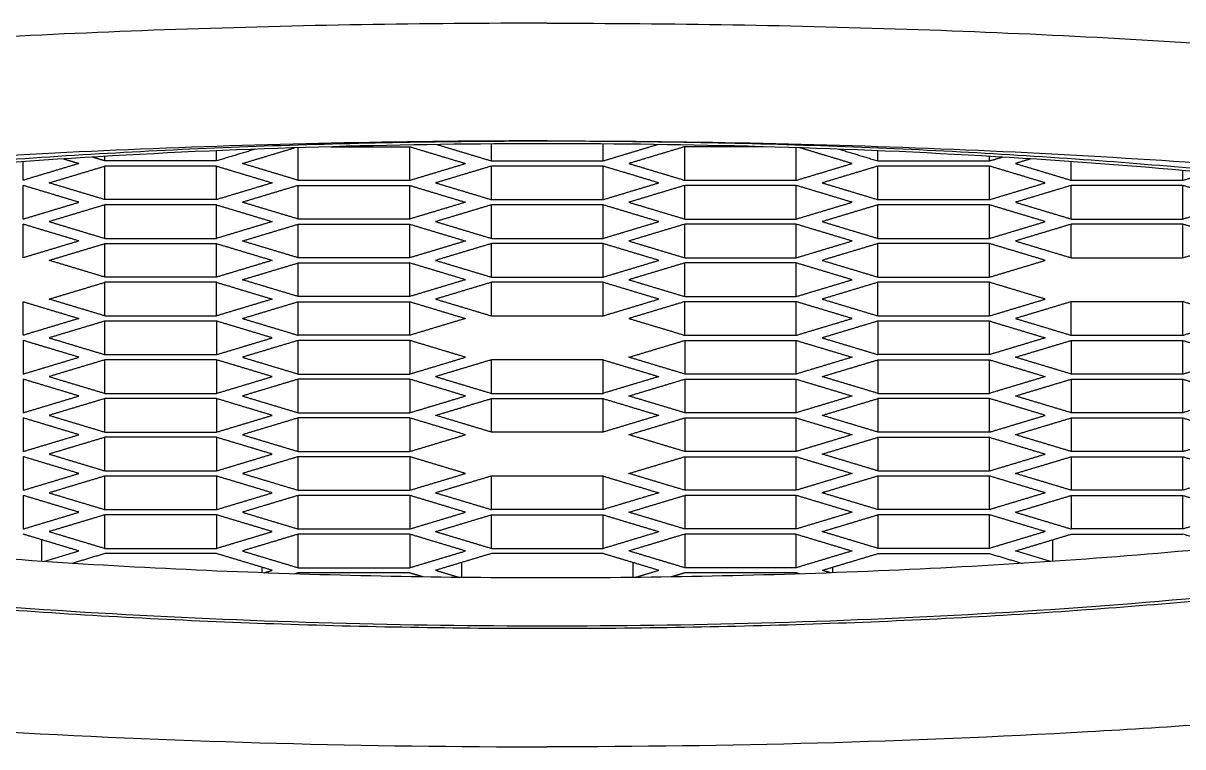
# Model space of a CAD drawing. Extents: x 8180 to 8774, y -5808 to -5388.
# Drawn here: x 8577.41 to 8584.72, y -5556.77 to -5552.21 of the extents above; entities that cross this region are included whole.
import ezdxf

# ---------------------------------------------------------------- set-up
doc = ezdxf.new("R2010")
doc.units = 0
doc.header["$LTSCALE"] = 7
doc.header["$MEASUREMENT"] = 0
doc.layers.get('0').update_dxf_attribs({"color": 2, "linetype": 'CONTINUOUS'})
doc.layers.add('DWG', color=7, linetype='CONTINUOUS')

msp = doc.modelspace()

# ---------------------------------------------------------------- linework, layer by layer
at = {"ltscale": 0.6}
for points in [[(8578.8778, -5553.0067), (8578.7547, -5553.0437), (8578.6316, -5553.0807)], [(8578.6316, -5553.0807), (8578.6316, -5553.0486), (8578.6316, -5553.0165)], [(8578.7949, -5553.0971), (8578.9594, -5553.0476), (8579.1239, -5552.9981)], [(8579.1466, -5553.2029), (8579.1466, -5553.1001), (8579.1466, -5552.9974)], [(8579.85, -5553.2029), (8579.85, -5553.0971), (8579.85, -5552.9913)], [(8579.85, -5552.9913), (8580.0258, -5553.0442), (8580.2017, -5553.0971)], [(8580.0219, -5552.9776), (8580.1934, -5553.0291), (8580.3649, -5553.0807)], [(8580.3649, -5553.0807), (8580.3649, -5553.0274), (8580.3649, -5552.974)], [(8581.0684, -5553.0807), (8581.0684, -5553.0274), (8581.0684, -5552.974)], [(8581.0684, -5553.0807), (8581.2399, -5553.0291), (8581.4113, -5552.9776)], [(8581.5833, -5552.9913), (8581.4074, -5553.0442), (8581.2316, -5553.0971)], [(8581.5833, -5553.2029), (8581.5833, -5553.0971), (8581.5833, -5552.9913)], [(8582.2867, -5553.2029), (8582.2867, -5553.1002), (8582.2867, -5552.9974)], [(8582.6384, -5553.0971), (8582.474, -5553.0476), (8582.3095, -5552.9982)], [(8582.5556, -5553.0067), (8582.6786, -5553.0437), (8582.8017, -5553.0807)], [(8582.8017, -5553.0807), (8582.8017, -5553.0486), (8582.8017, -5553.0165)], [(8577.4133, -5553.2029), (8577.4133, -5553.144), (8577.4133, -5553.0852)], [(8577.765, -5553.0971), (8577.5891, -5553.15), (8577.4133, -5553.2029)], [(8577.668, -5553.0679), (8577.7165, -5553.0825), (8577.765, -5553.0971)], [(8577.9282, -5553.0807), (8577.8882, -5553.0687), (8577.8483, -5553.0567)], [(8577.9282, -5553.0807), (8577.9282, -5553.0663), (8577.9282, -5553.052)], [(8578.6316, -5553.0807), (8578.2799, -5553.0807), (8577.9282, -5553.0807)], [(8579.1466, -5553.2029), (8578.9707, -5553.15), (8578.7949, -5553.0971)], [(8579.85, -5553.2029), (8580.0258, -5553.15), (8580.2017, -5553.0971)], [(8580.3649, -5553.0807), (8580.7166, -5553.0807), (8581.0684, -5553.0807)], [(8581.2316, -5553.0971), (8581.4074, -5553.15), (8581.5833, -5553.2029)], [(8582.2867, -5553.2029), (8582.4626, -5553.15), (8582.6384, -5553.0971)], [(8582.8017, -5553.0807), (8583.1534, -5553.0807), (8583.5051, -5553.0807)], [(8583.5051, -5553.0807), (8583.5051, -5553.0664), (8583.5051, -5553.052)], [(8583.5051, -5553.0807), (8583.545, -5553.0687), (8583.5849, -5553.0567)], [(8583.7651, -5553.068), (8583.7167, -5553.0825), (8583.6683, -5553.0971)], [(8583.6683, -5553.0971), (8583.8442, -5553.15), (8584.02, -5553.2029)], [(8584.02, -5553.2029), (8584.02, -5553.1441), (8584.02, -5553.0852)], [(8577.5765, -5553.2192), (8577.7523, -5553.1663), (8577.9282, -5553.1135)], [(8577.9282, -5553.325), (8577.9282, -5553.2192), (8577.9282, -5553.1135)], [(8578.6316, -5553.1135), (8578.2799, -5553.1135), (8577.9282, -5553.1135)], [(8578.6316, -5553.325), (8578.6316, -5553.2192), (8578.6316, -5553.1135)], [(8578.6316, -5553.1135), (8578.8075, -5553.1663), (8578.9833, -5553.2192)], [(8580.3649, -5553.1135), (8580.1891, -5553.1663), (8580.0132, -5553.2192)], [(8580.3649, -5553.325), (8580.3649, -5553.2192), (8580.3649, -5553.1135)], [(8581.0684, -5553.1135), (8580.7166, -5553.1135), (8580.3649, -5553.1135)], [(8581.0684, -5553.325), (8581.0684, -5553.2192), (8581.0684, -5553.1135)], [(8581.4201, -5553.2192), (8581.2442, -5553.1663), (8581.0684, -5553.1135)], [(8582.8017, -5553.1135), (8582.6258, -5553.1663), (8582.4499, -5553.2192)], [(8582.8017, -5553.325), (8582.8017, -5553.2192), (8582.8017, -5553.1135)], [(8583.5051, -5553.1135), (8583.1534, -5553.1135), (8582.8017, -5553.1135)], [(8583.5051, -5553.325), (8583.5051, -5553.2192), (8583.5051, -5553.1135)], [(8583.8568, -5553.2192), (8583.6809, -5553.1663), (8583.5051, -5553.1135)], [(8584.7234, -5553.2029), (8584.7234, -5553.1722), (8584.7234, -5553.1415)], [(8584.7234, -5553.2029), (8584.8017, -5553.1793), (8584.8799, -5553.1558)], [(8577.4133, -5553.4472), (8577.4133, -5553.3414), (8577.4133, -5553.2356)], [(8577.765, -5553.3414), (8577.5891, -5553.2885), (8577.4133, -5553.2356)], [(8577.9282, -5553.325), (8577.7523, -5553.2721), (8577.5765, -5553.2192)], [(8578.9833, -5553.2192), (8578.8075, -5553.2721), (8578.6316, -5553.325)], [(8579.1466, -5553.2356), (8578.9707, -5553.2885), (8578.7949, -5553.3414)], [(8579.1466, -5553.2029), (8579.4983, -5553.2029), (8579.85, -5553.2029)], [(8579.1466, -5553.4472), (8579.1466, -5553.3414), (8579.1466, -5553.2356)], [(8579.1466, -5553.2356), (8579.4983, -5553.2356), (8579.85, -5553.2356)], [(8579.85, -5553.4472), (8579.85, -5553.3414), (8579.85, -5553.2356)], [(8579.85, -5553.2356), (8580.0258, -5553.2885), (8580.2017, -5553.3414)], [(8580.0132, -5553.2192), (8580.1891, -5553.2721), (8580.3649, -5553.325)], [(8581.0684, -5553.325), (8581.2442, -5553.2721), (8581.4201, -5553.2192)], [(8581.5833, -5553.2356), (8581.4074, -5553.2885), (8581.2316, -5553.3414)], [(8581.5833, -5553.2029), (8581.935, -5553.2029), (8582.2867, -5553.2029)], [(8581.5833, -5553.4472), (8581.5833, -5553.3414), (8581.5833, -5553.2356)], [(8582.2867, -5553.2356), (8581.935, -5553.2356), (8581.5833, -5553.2356)], [(8582.2867, -5553.4472), (8582.2867, -5553.3414), (8582.2867, -5553.2356)], [(8582.6384, -5553.3414), (8582.4626, -5553.2885), (8582.2867, -5553.2356)], [(8582.4499, -5553.2192), (8582.6258, -5553.2721), (8582.8017, -5553.325)], [(8583.5051, -5553.325), (8583.6809, -5553.2721), (8583.8568, -5553.2192)], [(8584.02, -5553.2356), (8583.8442, -5553.2885), (8583.6683, -5553.3414)], [(8584.02, -5553.2029), (8584.3717, -5553.2029), (8584.7234, -5553.2029)], [(8584.02, -5553.4472), (8584.02, -5553.3414), (8584.02, -5553.2356)], [(8584.7234, -5553.2356), (8584.3717, -5553.2356), (8584.02, -5553.2356)], [(8584.7234, -5553.4472), (8584.7234, -5553.3414), (8584.7234, -5553.2356)], [(8585.0752, -5553.3414), (8584.8993, -5553.2885), (8584.7234, -5553.2356)], [(8578.6316, -5553.325), (8578.2799, -5553.325), (8577.9282, -5553.325)], [(8580.3649, -5553.325), (8580.7166, -5553.325), (8581.0684, -5553.325)], [(8582.8017, -5553.325), (8583.1534, -5553.325), (8583.5051, -5553.325)], [(8577.4133, -5553.4472), (8577.5891, -5553.3943), (8577.765, -5553.3414)], [(8577.9282, -5553.3578), (8577.7523, -5553.4106), (8577.5765, -5553.4635)], [(8577.9282, -5553.5693), (8577.9282, -5553.4635), (8577.9282, -5553.3578)], [(8578.6316, -5553.3578), (8578.2799, -5553.3578), (8577.9282, -5553.3578)], [(8578.6316, -5553.5693), (8578.6316, -5553.4635), (8578.6316, -5553.3578)], [(8578.6316, -5553.3578), (8578.8075, -5553.4106), (8578.9833, -5553.4635)], [(8579.1466, -5553.4472), (8578.9707, -5553.3943), (8578.7949, -5553.3414)], [(8580.2017, -5553.3414), (8580.0258, -5553.3943), (8579.85, -5553.4472)], [(8580.3649, -5553.3578), (8580.1891, -5553.4106), (8580.0132, -5553.4635)], [(8580.3649, -5553.5693), (8580.3649, -5553.4635), (8580.3649, -5553.3578)], [(8581.0684, -5553.3578), (8580.7166, -5553.3578), (8580.3649, -5553.3578)], [(8581.0684, -5553.5693), (8581.0684, -5553.4635), (8581.0684, -5553.3578)], [(8581.4201, -5553.4635), (8581.2442, -5553.4106), (8581.0684, -5553.3578)], [(8581.2316, -5553.3414), (8581.4074, -5553.3943), (8581.5833, -5553.4472)], [(8582.2867, -5553.4472), (8582.4626, -5553.3943), (8582.6384, -5553.3414)], [(8582.8017, -5553.3578), (8582.6258, -5553.4106), (8582.4499, -5553.4635)], [(8582.8017, -5553.5693), (8582.8017, -5553.4635), (8582.8017, -5553.3578)], [(8583.5051, -5553.3578), (8583.1534, -5553.3578), (8582.8017, -5553.3578)], [(8583.5051, -5553.5693), (8583.5051, -5553.4635), (8583.5051, -5553.3578)], [(8583.8568, -5553.4635), (8583.6809, -5553.4106), (8583.5051, -5553.3578)], [(8583.6683, -5553.3414), (8583.8442, -5553.3943), (8584.02, -5553.4472)], [(8584.7234, -5553.4472), (8584.8993, -5553.3943), (8585.0752, -5553.3414)], [(8577.5765, -5553.4635), (8577.7523, -5553.5164), (8577.9282, -5553.5693)], [(8578.9833, -5553.4635), (8578.8075, -5553.5164), (8578.6316, -5553.5693)], [(8579.85, -5553.4472), (8579.4983, -5553.4472), (8579.1466, -5553.4472)], [(8580.0132, -5553.4635), (8580.1891, -5553.5164), (8580.3649, -5553.5693)], [(8581.0684, -5553.5693), (8581.2442, -5553.5164), (8581.4201, -5553.4635)], [(8581.5833, -5553.4472), (8581.935, -5553.4472), (8582.2867, -5553.4472)], [(8582.4499, -5553.4635), (8582.6258, -5553.5164), (8582.8017, -5553.5693)], [(8583.5051, -5553.5693), (8583.6809, -5553.5164), (8583.8568, -5553.4635)], [(8584.02, -5553.4472), (8584.3717, -5553.4472), (8584.7234, -5553.4472)], [(8577.4133, -5553.6915), (8577.4133, -5553.5857), (8577.4133, -5553.4799)], [(8577.765, -5553.5857), (8577.5891, -5553.5328), (8577.4133, -5553.4799)], [(8578.7949, -5553.5857), (8578.9707, -5553.5328), (8579.1466, -5553.4799)], [(8579.1466, -5553.6915), (8579.1466, -5553.5857), (8579.1466, -5553.4799)], [(8579.1466, -5553.4799), (8579.4983, -5553.4799), (8579.85, -5553.4799)], [(8579.85, -5553.6915), (8579.85, -5553.5857), (8579.85, -5553.4799)], [(8579.85, -5553.4799), (8580.0258, -5553.5328), (8580.2017, -5553.5857)], [(8581.5833, -5553.4799), (8581.4074, -5553.5328), (8581.2316, -5553.5857)], [(8581.5833, -5553.6915), (8581.5833, -5553.5857), (8581.5833, -5553.4799)], [(8582.2867, -5553.4799), (8581.935, -5553.4799), (8581.5833, -5553.4799)], [(8582.2867, -5553.6915), (8582.2867, -5553.5857), (8582.2867, -5553.4799)], [(8582.6384, -5553.5857), (8582.4626, -5553.5328), (8582.2867, -5553.4799)], [(8584.02, -5553.4799), (8583.8442, -5553.5328), (8583.6683, -5553.5857)], [(8584.02, -5553.6915), (8584.02, -5553.5857), (8584.02, -5553.4799)], [(8584.7234, -5553.4799), (8584.3717, -5553.4799), (8584.02, -5553.4799)], [(8584.7234, -5553.6915), (8584.7234, -5553.5857), (8584.7234, -5553.4799)], [(8585.0752, -5553.5857), (8584.8993, -5553.5328), (8584.7234, -5553.4799)], [(8577.765, -5553.5857), (8577.5891, -5553.6386), (8577.4133, -5553.6915)], [(8577.5765, -5553.7078), (8577.7523, -5553.6549), (8577.9282, -5553.602)], [(8577.9282, -5553.5693), (8578.2799, -5553.5693), (8578.6316, -5553.5693)], [(8577.9282, -5553.8136), (8577.9282, -5553.7078), (8577.9282, -5553.602)], [(8577.9282, -5553.602), (8578.2799, -5553.602), (8578.6316, -5553.602)], [(8578.6316, -5553.8136), (8578.6316, -5553.7078), (8578.6316, -5553.602)], [(8578.6316, -5553.602), (8578.8075, -5553.6549), (8578.9833, -5553.7078)], [(8579.1466, -5553.6915), (8578.9707, -5553.6386), (8578.7949, -5553.5857)], [(8580.2017, -5553.5857), (8580.0258, -5553.6386), (8579.85, -5553.6915)], [(8580.3649, -5553.602), (8580.1891, -5553.6549), (8580.0132, -5553.7078)], [(8580.3649, -5553.5693), (8580.7166, -5553.5693), (8581.0684, -5553.5693)], [(8580.3649, -5553.8136), (8580.3649, -5553.7078), (8580.3649, -5553.602)], [(8581.0684, -5553.602), (8580.7166, -5553.602), (8580.3649, -5553.602)], [(8581.0684, -5553.8136), (8581.0684, -5553.7078), (8581.0684, -5553.602)], [(8581.4201, -5553.7078), (8581.2442, -5553.6549), (8581.0684, -5553.602)], [(8581.2316, -5553.5857), (8581.4074, -5553.6386), (8581.5833, -5553.6915)], [(8582.2867, -5553.6915), (8582.4626, -5553.6386), (8582.6384, -5553.5857)], [(8582.8017, -5553.602), (8582.6258, -5553.6549), (8582.4499, -5553.7078)], [(8582.8017, -5553.5693), (8583.1534, -5553.5693), (8583.5051, -5553.5693)], [(8582.8017, -5553.8136), (8582.8017, -5553.7078), (8582.8017, -5553.602)], [(8583.5051, -5553.602), (8583.1534, -5553.602), (8582.8017, -5553.602)], [(8583.5051, -5553.8136), (8583.5051, -5553.7078), (8583.5051, -5553.602)], [(8583.8568, -5553.7078), (8583.6809, -5553.6549), (8583.5051, -5553.602)], [(8583.6683, -5553.5857), (8583.8442, -5553.6386), (8584.02, -5553.6915)], [(8584.7234, -5553.6915), (8584.8993, -5553.6386), (8585.0752, -5553.5857)], [(8579.85, -5553.6915), (8579.4983, -5553.6915), (8579.1466, -5553.6915)], [(8581.5833, -5553.6915), (8581.935, -5553.6915), (8582.2867, -5553.6915)], [(8584.02, -5553.6915), (8584.3717, -5553.6915), (8584.7234, -5553.6915)], [(8577.9282, -5553.8136), (8577.7523, -5553.7607), (8577.5765, -5553.7078)], [(8578.9833, -5553.7078), (8578.8075, -5553.7607), (8578.6316, -5553.8136)], [(8578.7949, -5553.83), (8578.9707, -5553.7771), (8579.1466, -5553.7242)], [(8579.1466, -5553.9358), (8579.1466, -5553.83), (8579.1466, -5553.7242)], [(8579.1466, -5553.7242), (8579.4983, -5553.7242), (8579.85, -5553.7242)], [(8579.85, -5553.9358), (8579.85, -5553.83), (8579.85, -5553.7242)], [(8580.2017, -5553.83), (8580.0258, -5553.7771), (8579.85, -5553.7242)], [(8580.0132, -5553.7078), (8580.1891, -5553.7607), (8580.3649, -5553.8136)], [(8581.0684, -5553.8136), (8581.2442, -5553.7607), (8581.4201, -5553.7078)], [(8581.5833, -5553.7242), (8581.4074, -5553.7771), (8581.2316, -5553.83)], [(8581.5833, -5553.9358), (8581.5833, -5553.83), (8581.5833, -5553.7242)], [(8582.2867, -5553.7242), (8581.935, -5553.7242), (8581.5833, -5553.7242)], [(8582.2867, -5553.9358), (8582.2867, -5553.83), (8582.2867, -5553.7242)], [(8582.6384, -5553.83), (8582.4626, -5553.7771), (8582.2867, -5553.7242)], [(8582.4499, -5553.7078), (8582.6258, -5553.7607), (8582.8017, -5553.8136)], [(8583.5051, -5553.8136), (8583.6809, -5553.7607), (8583.8568, -5553.7078)], [(8578.6316, -5553.8136), (8578.2799, -5553.8136), (8577.9282, -5553.8136)], [(8579.1466, -5553.9358), (8578.9707, -5553.8829), (8578.7949, -5553.83)], [(8580.2017, -5553.83), (8580.0258, -5553.8829), (8579.85, -5553.9358)], [(8580.3649, -5553.8136), (8580.7166, -5553.8136), (8581.0684, -5553.8136)], [(8581.2316, -5553.83), (8581.4074, -5553.8829), (8581.5833, -5553.9358)], [(8582.2867, -5553.9358), (8582.4626, -5553.8829), (8582.6384, -5553.83)], [(8582.8017, -5553.8136), (8583.1534, -5553.8136), (8583.5051, -5553.8136)], [(8577.5765, -5553.9521), (8577.7523, -5553.8992), (8577.9282, -5553.8463)], [(8577.9282, -5554.0579), (8577.9282, -5553.9521), (8577.9282, -5553.8463)], [(8578.6316, -5553.8463), (8578.2799, -5553.8463), (8577.9282, -5553.8463)], [(8578.6316, -5554.0579), (8578.6316, -5553.9521), (8578.6316, -5553.8463)], [(8578.6316, -5553.8463), (8578.8075, -5553.8992), (8578.9833, -5553.9521)], [(8580.3649, -5553.8463), (8580.1891, -5553.8992), (8580.0132, -5553.9521)], [(8580.3649, -5554.0579), (8580.3649, -5553.9521), (8580.3649, -5553.8463)], [(8581.0684, -5553.8463), (8580.7166, -5553.8463), (8580.3649, -5553.8463)], [(8581.0684, -5554.0579), (8581.0684, -5553.9521), (8581.0684, -5553.8463)], [(8581.4201, -5553.9521), (8581.2442, -5553.8992), (8581.0684, -5553.8463)], [(8582.8017, -5553.8463), (8582.6258, -5553.8992), (8582.4499, -5553.9521)], [(8582.8017, -5554.0579), (8582.8017, -5553.9521), (8582.8017, -5553.8463)], [(8583.5051, -5553.8463), (8583.1534, -5553.8463), (8582.8017, -5553.8463)], [(8583.5051, -5554.0579), (8583.5051, -5553.9521), (8583.5051, -5553.8463)], [(8583.8568, -5553.9521), (8583.6809, -5553.8992), (8583.5051, -5553.8463)], [(8577.4133, -5554.1801), (8577.4133, -5554.0743), (8577.4133, -5553.9685)], [(8577.4133, -5553.9685), (8577.5891, -5554.0214), (8577.765, -5554.0743)], [(8577.9282, -5554.0579), (8577.7523, -5554.005), (8577.5765, -5553.9521)], [(8578.9833, -5553.9521), (8578.8075, -5554.005), (8578.6316, -5554.0579)], [(8578.7949, -5554.0743), (8578.9707, -5554.0214), (8579.1466, -5553.9685)], [(8579.85, -5553.9358), (8579.4983, -5553.9358), (8579.1466, -5553.9358)], [(8579.1466, -5554.1801), (8579.1466, -5554.0743), (8579.1466, -5553.9685)], [(8579.1466, -5553.9685), (8579.4983, -5553.9685), (8579.85, -5553.9685)], [(8579.85, -5554.1801), (8579.85, -5554.0743), (8579.85, -5553.9685)], [(8579.85, -5553.9685), (8580.0258, -5554.0214), (8580.2017, -5554.0743)], [(8580.0132, -5553.9521), (8580.1891, -5554.005), (8580.3649, -5554.0579)], [(8581.0684, -5554.0579), (8581.2442, -5554.005), (8581.4201, -5553.9521)], [(8581.5833, -5553.9685), (8581.4074, -5554.0214), (8581.2316, -5554.0743)], [(8581.5833, -5553.9358), (8581.935, -5553.9358), (8582.2867, -5553.9358)], [(8581.5833, -5554.1801), (8581.5833, -5554.0743), (8581.5833, -5553.9685)], [(8582.2867, -5553.9685), (8581.935, -5553.9685), (8581.5833, -5553.9685)], [(8582.2867, -5554.1801), (8582.2867, -5554.0743), (8582.2867, -5553.9685)], [(8582.6384, -5554.0743), (8582.4626, -5554.0214), (8582.2867, -5553.9685)], [(8582.4499, -5553.9521), (8582.6258, -5554.005), (8582.8017, -5554.0579)], [(8583.5051, -5554.0579), (8583.6809, -5554.005), (8583.8568, -5553.9521)], [(8584.02, -5553.9685), (8583.8442, -5554.0214), (8583.6683, -5554.0743)], [(8584.02, -5554.1801), (8584.02, -5554.0743), (8584.02, -5553.9685)], [(8584.7234, -5553.9685), (8584.3717, -5553.9685), (8584.02, -5553.9685)], [(8584.7234, -5554.1801), (8584.7234, -5554.0743), (8584.7234, -5553.9685)], [(8585.0752, -5554.0743), (8584.8993, -5554.0214), (8584.7234, -5553.9685)], [(8577.9282, -5554.0579), (8578.2799, -5554.0579), (8578.6316, -5554.0579)], [(8580.3649, -5554.0579), (8580.7166, -5554.0579), (8581.0684, -5554.0579)], [(8582.8017, -5554.0579), (8583.1534, -5554.0579), (8583.5051, -5554.0579)], [(8577.765, -5554.0743), (8577.5891, -5554.1272), (8577.4133, -5554.1801)], [(8577.9282, -5554.0906), (8577.7523, -5554.1435), (8577.5765, -5554.1964)], [(8577.9282, -5554.3022), (8577.9282, -5554.1964), (8577.9282, -5554.0906)], [(8578.6316, -5554.0906), (8578.2799, -5554.0906), (8577.9282, -5554.0906)], [(8578.6316, -5554.0906), (8578.6316, -5554.1964), (8578.6316, -5554.3022)], [(8578.9833, -5554.1964), (8578.8075, -5554.1435), (8578.6316, -5554.0906)], [(8578.7949, -5554.0743), (8578.9707, -5554.1272), (8579.1466, -5554.1801)], [(8580.2017, -5554.0743), (8580.0258, -5554.1272), (8579.85, -5554.1801)], [(8581.2316, -5554.0743), (8581.4074, -5554.1272), (8581.5833, -5554.1801)], [(8582.2867, -5554.1801), (8582.4626, -5554.1272), (8582.6384, -5554.0743)], [(8582.8017, -5554.0906), (8582.6258, -5554.1435), (8582.4499, -5554.1964)], [(8582.8017, -5554.0906), (8582.8017, -5554.1964), (8582.8017, -5554.3022)], [(8583.5051, -5554.0906), (8583.1534, -5554.0906), (8582.8017, -5554.0906)], [(8583.5051, -5554.3022), (8583.5051, -5554.1964), (8583.5051, -5554.0906)], [(8583.5051, -5554.0906), (8583.6809, -5554.1435), (8583.8568, -5554.1964)], [(8583.6683, -5554.0743), (8583.8442, -5554.1272), (8584.02, -5554.1801)], [(8584.7234, -5554.1801), (8584.8993, -5554.1272), (8585.0752, -5554.0743)], [(8577.5765, -5554.1964), (8577.7523, -5554.2493), (8577.9282, -5554.3022)], [(8578.6316, -5554.3022), (8578.8075, -5554.2493), (8578.9833, -5554.1964)], [(8579.85, -5554.1801), (8579.4983, -5554.1801), (8579.1466, -5554.1801)], [(8581.5833, -5554.1801), (8581.935, -5554.1801), (8582.2867, -5554.1801)], [(8582.4499, -5554.1964), (8582.6258, -5554.2493), (8582.8017, -5554.3022)], [(8583.8568, -5554.1964), (8583.6809, -5554.2493), (8583.5051, -5554.3022)], [(8584.02, -5554.1801), (8584.3717, -5554.1801), (8584.7234, -5554.1801)], [(8577.4133, -5554.2128), (8577.4133, -5554.3186), (8577.4133, -5554.4244)], [(8577.765, -5554.3186), (8577.5891, -5554.2657), (8577.4133, -5554.2128)], [(8579.1466, -5554.2128), (8578.9707, -5554.2657), (8578.7949, -5554.3186)], [(8579.1466, -5554.4244), (8579.1466, -5554.3184), (8579.1466, -5554.2125)], [(8579.85, -5554.2128), (8579.4983, -5554.2128), (8579.1466, -5554.2128)], [(8579.85, -5554.2128), (8579.85, -5554.3186), (8579.85, -5554.4244)], [(8580.2017, -5554.3186), (8580.0258, -5554.2657), (8579.85, -5554.2128)], [(8581.2316, -5554.3186), (8581.4074, -5554.2657), (8581.5833, -5554.2128)], [(8581.5833, -5554.2128), (8581.5833, -5554.3186), (8581.5833, -5554.4244)], [(8581.5833, -5554.2128), (8581.935, -5554.2128), (8582.2867, -5554.2128)], [(8582.2867, -5554.4244), (8582.2867, -5554.3184), (8582.2867, -5554.2125)], [(8582.2867, -5554.2128), (8582.4626, -5554.2657), (8582.6384, -5554.3186)], [(8583.6683, -5554.3186), (8583.8442, -5554.2657), (8584.02, -5554.2128)], [(8584.02, -5554.2128), (8584.02, -5554.3186), (8584.02, -5554.4244)], [(8584.02, -5554.2128), (8584.3717, -5554.2128), (8584.7234, -5554.2128)], [(8584.7234, -5554.4244), (8584.7234, -5554.3186), (8584.7234, -5554.2128)], [(8584.7234, -5554.2128), (8584.8993, -5554.2657), (8585.0752, -5554.3186)], [(8577.4133, -5554.4244), (8577.5891, -5554.3715), (8577.765, -5554.3186)], [(8577.9282, -5554.3349), (8577.7523, -5554.3878), (8577.5765, -5554.4407)], [(8577.9282, -5554.3022), (8578.2799, -5554.3022), (8578.6316, -5554.3022)], [(8577.9282, -5554.5465), (8577.9282, -5554.4407), (8577.9282, -5554.3349)], [(8578.6316, -5554.3349), (8578.2799, -5554.3349), (8577.9282, -5554.3349)], [(8578.6316, -5554.3349), (8578.6316, -5554.4407), (8578.6316, -5554.5465)], [(8578.9833, -5554.4407), (8578.8075, -5554.3878), (8578.6316, -5554.3349)], [(8578.7949, -5554.3186), (8578.9707, -5554.3715), (8579.1466, -5554.4244)], [(8579.85, -5554.4244), (8580.0258, -5554.3715), (8580.2017, -5554.3186)], [(8580.3649, -5554.3349), (8580.1891, -5554.3878), (8580.0132, -5554.4407)], [(8580.3649, -5554.5465), (8580.3649, -5554.4407), (8580.3649, -5554.3349)], [(8581.0684, -5554.3349), (8580.7166, -5554.3349), (8580.3649, -5554.3349)], [(8581.0684, -5554.5465), (8581.0684, -5554.4407), (8581.0684, -5554.3349)], [(8581.0684, -5554.3349), (8581.2442, -5554.3878), (8581.4201, -5554.4407)], [(8581.5833, -5554.4244), (8581.4074, -5554.3715), (8581.2316, -5554.3186)], [(8582.6384, -5554.3186), (8582.4626, -5554.3715), (8582.2867, -5554.4244)], [(8582.4499, -5554.4407), (8582.6258, -5554.3878), (8582.8017, -5554.3349)], [(8583.5051, -5554.3022), (8583.1534, -5554.3022), (8582.8017, -5554.3022)], [(8582.8017, -5554.3349), (8582.8017, -5554.4407), (8582.8017, -5554.5465)], [(8582.8017, -5554.3349), (8583.1534, -5554.3349), (8583.5051, -5554.3349)], [(8583.5051, -5554.5465), (8583.5051, -5554.4407), (8583.5051, -5554.3349)], [(8583.5051, -5554.3349), (8583.6809, -5554.3878), (8583.8568, -5554.4407)], [(8584.02, -5554.4244), (8583.8442, -5554.3715), (8583.6683, -5554.3186)], [(8584.7234, -5554.4244), (8584.8993, -5554.3715), (8585.0752, -5554.3186)], [(8579.1466, -5554.4244), (8579.4983, -5554.4244), (8579.85, -5554.4244)], [(8582.2867, -5554.4244), (8581.935, -5554.4244), (8581.5833, -5554.4244)], [(8584.7234, -5554.4244), (8584.3717, -5554.4244), (8584.02, -5554.4244)], [(8577.4133, -5554.4571), (8577.4133, -5554.5629), (8577.4133, -5554.6687)], [(8577.765, -5554.5629), (8577.5891, -5554.51), (8577.4133, -5554.4571)], [(8577.5765, -5554.4407), (8577.7523, -5554.4936), (8577.9282, -5554.5465)], [(8578.6316, -5554.5465), (8578.8075, -5554.4936), (8578.9833, -5554.4407)], [(8579.1466, -5554.4571), (8578.9707, -5554.51), (8578.7949, -5554.5629)], [(8579.1466, -5554.6687), (8579.1466, -5554.5629), (8579.1466, -5554.4571)], [(8579.85, -5554.4571), (8579.4983, -5554.4571), (8579.1466, -5554.4571)], [(8579.85, -5554.4571), (8579.85, -5554.5629), (8579.85, -5554.6687)], [(8580.2017, -5554.5629), (8580.0258, -5554.51), (8579.85, -5554.4571)], [(8580.0132, -5554.4407), (8580.1891, -5554.4936), (8580.3649, -5554.5465)], [(8581.4201, -5554.4407), (8581.2442, -5554.4936), (8581.0684, -5554.5465)], [(8581.2316, -5554.5629), (8581.4074, -5554.51), (8581.5833, -5554.4571)], [(8581.5833, -5554.4571), (8581.5833, -5554.5629), (8581.5833, -5554.6687)], [(8581.5833, -5554.4571), (8581.935, -5554.4571), (8582.2867, -5554.4571)], [(8582.2867, -5554.6687), (8582.2867, -5554.5629), (8582.2867, -5554.4571)], [(8582.2867, -5554.4571), (8582.4626, -5554.51), (8582.6384, -5554.5629)], [(8582.8017, -5554.5465), (8582.6258, -5554.4936), (8582.4499, -5554.4407)], [(8583.8568, -5554.4407), (8583.6809, -5554.4936), (8583.5051, -5554.5465)], [(8583.6683, -5554.5629), (8583.8442, -5554.51), (8584.02, -5554.4571)], [(8584.02, -5554.4571), (8584.02, -5554.5629), (8584.02, -5554.6687)], [(8584.02, -5554.4571), (8584.3717, -5554.4571), (8584.7234, -5554.4571)], [(8584.7234, -5554.6687), (8584.7234, -5554.5629), (8584.7234, -5554.4571)], [(8584.7234, -5554.4571), (8584.8993, -5554.51), (8585.0752, -5554.5629)], [(8577.4133, -5554.6687), (8577.5891, -5554.6158), (8577.765, -5554.5629)], [(8577.9282, -5554.5465), (8578.2799, -5554.5465), (8578.6316, -5554.5465)], [(8578.7949, -5554.5629), (8578.9707, -5554.6158), (8579.1466, -5554.6687)], [(8579.85, -5554.6687), (8580.0258, -5554.6158), (8580.2017, -5554.5629)], [(8580.3649, -5554.5465), (8580.7166, -5554.5465), (8581.0684, -5554.5465)], [(8581.5833, -5554.6687), (8581.4074, -5554.6158), (8581.2316, -5554.5629)], [(8582.6384, -5554.5629), (8582.4626, -5554.6158), (8582.2867, -5554.6687)], [(8582.8017, -5554.5465), (8583.1534, -5554.5465), (8583.5051, -5554.5465)], [(8584.02, -5554.6687), (8583.8442, -5554.6158), (8583.6683, -5554.5629)], [(8585.0752, -5554.5629), (8584.8993, -5554.6158), (8584.7234, -5554.6687)], [(8577.9282, -5554.5792), (8577.7523, -5554.6321), (8577.5765, -5554.685)], [(8577.9282, -5554.7908), (8577.9282, -5554.685), (8577.9282, -5554.5792)], [(8578.6316, -5554.5792), (8578.2799, -5554.5792), (8577.9282, -5554.5792)], [(8578.6316, -5554.5792), (8578.6316, -5554.685), (8578.6316, -5554.7908)], [(8578.9833, -5554.685), (8578.8075, -5554.6321), (8578.6316, -5554.5792)], [(8580.0132, -5554.685), (8580.1891, -5554.6321), (8580.3649, -5554.5792)], [(8580.3649, -5554.7908), (8580.3649, -5554.685), (8580.3649, -5554.5792)], [(8580.3649, -5554.5792), (8580.7166, -5554.5792), (8581.0684, -5554.5792)], [(8581.0684, -5554.7908), (8581.0684, -5554.685), (8581.0684, -5554.5792)], [(8581.0684, -5554.5792), (8581.2442, -5554.6321), (8581.4201, -5554.685)], [(8582.4499, -5554.685), (8582.6258, -5554.6321), (8582.8017, -5554.5792)], [(8582.8017, -5554.5792), (8582.8017, -5554.685), (8582.8017, -5554.7908)], [(8583.5051, -5554.5792), (8583.1534, -5554.5792), (8582.8017, -5554.5792)], [(8583.5051, -5554.7908), (8583.5051, -5554.685), (8583.5051, -5554.5792)], [(8583.8568, -5554.685), (8583.6809, -5554.6321), (8583.5051, -5554.5792)], [(8577.4133, -5554.7014), (8577.4133, -5554.8072), (8577.4133, -5554.9129)], [(8577.765, -5554.8072), (8577.5891, -5554.7543), (8577.4133, -5554.7014)], [(8577.5765, -5554.685), (8577.7523, -5554.7379), (8577.9282, -5554.7908)], [(8578.6316, -5554.7908), (8578.8075, -5554.7379), (8578.9833, -5554.685)], [(8579.1466, -5554.7014), (8578.9707, -5554.7543), (8578.7949, -5554.8072)], [(8579.1466, -5554.6687), (8579.4983, -5554.6687), (8579.85, -5554.6687)], [(8579.1466, -5554.9129), (8579.1466, -5554.8072), (8579.1466, -5554.7014)], [(8579.85, -5554.7014), (8579.4983, -5554.7014), (8579.1466, -5554.7014)], [(8579.85, -5554.7014), (8579.85, -5554.8072), (8579.85, -5554.9129)], [(8580.2017, -5554.8072), (8580.0258, -5554.7543), (8579.85, -5554.7014)], [(8580.3649, -5554.7908), (8580.1891, -5554.7379), (8580.0132, -5554.685)], [(8581.4201, -5554.685), (8581.2442, -5554.7379), (8581.0684, -5554.7908)], [(8581.2316, -5554.8072), (8581.4074, -5554.7543), (8581.5833, -5554.7014)], [(8582.2867, -5554.6687), (8581.935, -5554.6687), (8581.5833, -5554.6687)], [(8581.5833, -5554.7014), (8581.5833, -5554.8072), (8581.5833, -5554.9129)], [(8581.5833, -5554.7014), (8581.935, -5554.7014), (8582.2867, -5554.7014)], [(8582.2867, -5554.9129), (8582.2867, -5554.8072), (8582.2867, -5554.7014)], [(8582.2867, -5554.7014), (8582.4626, -5554.7543), (8582.6384, -5554.8072)], [(8582.8017, -5554.7908), (8582.6258, -5554.7379), (8582.4499, -5554.685)], [(8583.5051, -5554.7908), (8583.6809, -5554.7379), (8583.8568, -5554.685)], [(8583.6683, -5554.8072), (8583.8442, -5554.7543), (8584.02, -5554.7014)], [(8584.7234, -5554.6687), (8584.3717, -5554.6687), (8584.02, -5554.6687)], [(8584.02, -5554.7014), (8584.02, -5554.8072), (8584.02, -5554.9129)], [(8584.02, -5554.7014), (8584.3717, -5554.7014), (8584.7234, -5554.7014)], [(8584.7234, -5554.9129), (8584.7234, -5554.8072), (8584.7234, -5554.7014)], [(8584.7234, -5554.7014), (8584.8993, -5554.7543), (8585.0752, -5554.8072)], [(8577.9282, -5554.7908), (8578.2799, -5554.7908), (8578.6316, -5554.7908)], [(8581.0684, -5554.7908), (8580.7166, -5554.7908), (8580.3649, -5554.7908)], [(8583.5051, -5554.7908), (8583.1534, -5554.7908), (8582.8017, -5554.7908)], [(8577.4133, -5554.9129), (8577.5891, -5554.8601), (8577.765, -5554.8072)], [(8577.9282, -5554.8235), (8577.7523, -5554.8764), (8577.5765, -5554.9293)], [(8577.9282, -5555.0351), (8577.9282, -5554.9293), (8577.9282, -5554.8235)], [(8578.6316, -5554.8235), (8578.2799, -5554.8235), (8577.9282, -5554.8235)], [(8578.6316, -5554.8235), (8578.6316, -5554.9293), (8578.6316, -5555.0351)], [(8578.9833, -5554.9293), (8578.8075, -5554.8764), (8578.6316, -5554.8235)], [(8578.7949, -5554.8072), (8578.9707, -5554.8601), (8579.1466, -5554.9129)], [(8579.85, -5554.9129), (8580.0258, -5554.8601), (8580.2017, -5554.8072)], [(8581.5833, -5554.9129), (8581.4074, -5554.8601), (8581.2316, -5554.8072)], [(8582.6384, -5554.8072), (8582.4626, -5554.8601), (8582.2867, -5554.9129)], [(8582.4499, -5554.9293), (8582.6258, -5554.8764), (8582.8017, -5554.8235)], [(8582.8017, -5554.8235), (8582.8017, -5554.9293), (8582.8017, -5555.0351)], [(8582.8017, -5554.8235), (8583.1534, -5554.8235), (8583.5051, -5554.8235)], [(8583.5051, -5555.0351), (8583.5051, -5554.9293), (8583.5051, -5554.8235)], [(8583.5051, -5554.8235), (8583.6809, -5554.8764), (8583.8568, -5554.9293)], [(8584.02, -5554.9129), (8583.8442, -5554.8601), (8583.6683, -5554.8072)], [(8584.7234, -5554.9129), (8584.8993, -5554.8601), (8585.0752, -5554.8072)], [(8577.5765, -5554.9293), (8577.7523, -5554.9822), (8577.9282, -5555.0351)], [(8578.6316, -5555.0351), (8578.8075, -5554.9822), (8578.9833, -5554.9293)], [(8579.1466, -5554.9129), (8579.4983, -5554.9129), (8579.85, -5554.9129)], [(8582.2867, -5554.9129), (8581.935, -5554.9129), (8581.5833, -5554.9129)], [(8582.8017, -5555.0351), (8582.6258, -5554.9822), (8582.4499, -5554.9293)], [(8583.5051, -5555.0351), (8583.6809, -5554.9822), (8583.8568, -5554.9293)], [(8584.7234, -5554.9129), (8584.3717, -5554.9129), (8584.02, -5554.9129)], [(8577.4133, -5554.9457), (8577.4133, -5555.0515), (8577.4133, -5555.1572)], [(8577.765, -5555.0515), (8577.5891, -5554.9986), (8577.4133, -5554.9457)], [(8579.1466, -5554.9457), (8578.9707, -5554.9986), (8578.7949, -5555.0515)], [(8579.1466, -5555.1572), (8579.1466, -5555.0515), (8579.1466, -5554.9457)], [(8579.85, -5554.9457), (8579.4983, -5554.9457), (8579.1466, -5554.9457)], [(8579.85, -5554.9457), (8579.85, -5555.0515), (8579.85, -5555.1572)], [(8580.2017, -5555.0515), (8580.0258, -5554.9986), (8579.85, -5554.9457)], [(8581.2316, -5555.0515), (8581.4074, -5554.9986), (8581.5833, -5554.9457)], [(8581.5833, -5554.9457), (8581.5833, -5555.0515), (8581.5833, -5555.1572)], [(8581.5833, -5554.9457), (8581.935, -5554.9457), (8582.2867, -5554.9457)], [(8582.2867, -5555.1572), (8582.2867, -5555.0515), (8582.2867, -5554.9457)], [(8582.2867, -5554.9457), (8582.4626, -5554.9986), (8582.6384, -5555.0515)], [(8583.6683, -5555.0515), (8583.8442, -5554.9986), (8584.02, -5554.9457)], [(8584.02, -5554.9457), (8584.02, -5555.0515), (8584.02, -5555.1572)], [(8584.02, -5554.9457), (8584.3717, -5554.9457), (8584.7234, -5554.9457)], [(8584.7234, -5555.1572), (8584.7234, -5555.0515), (8584.7234, -5554.9457)], [(8584.7234, -5554.9457), (8584.8993, -5554.9986), (8585.0752, -5555.0515)], [(8577.4133, -5555.1572), (8577.5891, -5555.1044), (8577.765, -5555.0515)], [(8577.9282, -5555.0678), (8577.7523, -5555.1207), (8577.5765, -5555.1736)], [(8577.9282, -5555.0351), (8578.2799, -5555.0351), (8578.6316, -5555.0351)], [(8577.9282, -5555.2794), (8577.9282, -5555.1736), (8577.9282, -5555.0678)], [(8578.6316, -5555.0678), (8578.2799, -5555.0678), (8577.9282, -5555.0678)], [(8578.6316, -5555.0678), (8578.6316, -5555.1736), (8578.6316, -5555.2794)], [(8578.9833, -5555.1736), (8578.8075, -5555.1207), (8578.6316, -5555.0678)], [(8578.7949, -5555.0515), (8578.9707, -5555.1044), (8579.1466, -5555.1572)], [(8579.85, -5555.1572), (8580.0258, -5555.1044), (8580.2017, -5555.0515)], [(8580.3649, -5555.0678), (8580.1891, -5555.1207), (8580.0132, -5555.1736)], [(8580.3649, -5555.2794), (8580.3649, -5555.1736), (8580.3649, -5555.0678)], [(8581.0684, -5555.0678), (8580.7166, -5555.0678), (8580.3649, -5555.0678)], [(8581.0684, -5555.2794), (8581.0684, -5555.1736), (8581.0684, -5555.0678)], [(8581.0684, -5555.0678), (8581.2442, -5555.1207), (8581.4201, -5555.1736)], [(8581.5833, -5555.1572), (8581.4074, -5555.1044), (8581.2316, -5555.0515)], [(8582.6384, -5555.0515), (8582.4626, -5555.1044), (8582.2867, -5555.1572)], [(8582.8017, -5555.0678), (8582.6258, -5555.1207), (8582.4499, -5555.1736)], [(8582.8017, -5555.0351), (8583.1534, -5555.0351), (8583.5051, -5555.0351)], [(8582.8017, -5555.0678), (8582.8017, -5555.1736), (8582.8017, -5555.2794)], [(8583.5051, -5555.0678), (8583.1534, -5555.0678), (8582.8017, -5555.0678)], [(8583.5051, -5555.2794), (8583.5051, -5555.1736), (8583.5051, -5555.0678)], [(8583.8568, -5555.1736), (8583.6809, -5555.1207), (8583.5051, -5555.0678)], [(8584.02, -5555.1572), (8583.8442, -5555.1044), (8583.6683, -5555.0515)], [(8585.0752, -5555.0515), (8584.8993, -5555.1044), (8584.7234, -5555.1572)], [(8579.1466, -5555.1572), (8579.4983, -5555.1572), (8579.85, -5555.1572)], [(8582.2867, -5555.1572), (8581.935, -5555.1572), (8581.5833, -5555.1572)], [(8584.7234, -5555.1572), (8584.3717, -5555.1572), (8584.02, -5555.1572)], [(8577.4133, -5555.19), (8577.4133, -5555.2958), (8577.4133, -5555.4015)], [(8577.765, -5555.2958), (8577.5891, -5555.2429), (8577.4133, -5555.19)], [(8577.5765, -5555.1736), (8577.7523, -5555.2265), (8577.9282, -5555.2794)], [(8578.6316, -5555.2794), (8578.8075, -5555.2265), (8578.9833, -5555.1736)], [(8579.1466, -5555.19), (8578.9707, -5555.2429), (8578.7949, -5555.2958)], [(8579.1466, -5555.4015), (8579.1466, -5555.2958), (8579.1466, -5555.19)], [(8579.85, -5555.19), (8579.4983, -5555.19), (8579.1466, -5555.19)], [(8579.85, -5555.19), (8579.85, -5555.2958), (8579.85, -5555.4015)], [(8580.2017, -5555.2958), (8580.0258, -5555.2429), (8579.85, -5555.19)], [(8580.0132, -5555.1736), (8580.1891, -5555.2265), (8580.3649, -5555.2794)], [(8581.4201, -5555.1736), (8581.2442, -5555.2265), (8581.0684, -5555.2794)], [(8581.2316, -5555.2958), (8581.4074, -5555.2429), (8581.5833, -5555.19)], [(8581.5833, -5555.19), (8581.5833, -5555.2958), (8581.5833, -5555.4015)], [(8582.2867, -5555.19), (8581.935, -5555.19), (8581.5833, -5555.19)], [(8582.2867, -5555.4015), (8582.2867, -5555.2958), (8582.2867, -5555.19)], [(8582.6384, -5555.2958), (8582.4626, -5555.2429), (8582.2867, -5555.19)], [(8582.8017, -5555.2794), (8582.6258, -5555.2265), (8582.4499, -5555.1736)], [(8583.8568, -5555.1736), (8583.6809, -5555.2265), (8583.5051, -5555.2794)], [(8583.6683, -5555.2958), (8583.8442, -5555.2429), (8584.02, -5555.19)], [(8584.02, -5555.19), (8584.02, -5555.2958), (8584.02, -5555.4015)], [(8584.02, -5555.19), (8584.3717, -5555.19), (8584.7234, -5555.19)], [(8584.7234, -5555.4015), (8584.7234, -5555.2958), (8584.7234, -5555.19)], [(8584.7234, -5555.19), (8584.8993, -5555.2429), (8585.0752, -5555.2958)], [(8577.4133, -5555.4015), (8577.5891, -5555.3487), (8577.765, -5555.2958)], [(8577.9282, -5555.2794), (8578.2799, -5555.2794), (8578.6316, -5555.2794)], [(8578.7949, -5555.2958), (8578.9707, -5555.3487), (8579.1466, -5555.4015)], [(8579.85, -5555.4015), (8580.0258, -5555.3487), (8580.2017, -5555.2958)], [(8581.0684, -5555.2794), (8580.7166, -5555.2794), (8580.3649, -5555.2794)], [(8581.5833, -5555.4015), (8581.4074, -5555.3487), (8581.2316, -5555.2958)], [(8582.6384, -5555.2958), (8582.4626, -5555.3487), (8582.2867, -5555.4015)], [(8583.5051, -5555.2794), (8583.1534, -5555.2794), (8582.8017, -5555.2794)], [(8583.6683, -5555.2958), (8583.8442, -5555.3487), (8584.02, -5555.4015)], [(8585.0752, -5555.2958), (8584.8993, -5555.3487), (8584.7234, -5555.4015)], [(8577.9282, -5555.3121), (8577.7523, -5555.365), (8577.5765, -5555.4179)], [(8577.9282, -5555.5237), (8577.9282, -5555.4179), (8577.9282, -5555.3121)], [(8578.6316, -5555.3121), (8578.2799, -5555.3121), (8577.9282, -5555.3121)], [(8578.6316, -5555.3121), (8578.6316, -5555.4179), (8578.6316, -5555.5237)], [(8578.9833, -5555.4179), (8578.8075, -5555.365), (8578.6316, -5555.3121)], [(8580.0132, -5555.4179), (8580.1891, -5555.365), (8580.3649, -5555.3121)], [(8580.3649, -5555.5237), (8580.3649, -5555.4179), (8580.3649, -5555.3121)], [(8580.3649, -5555.3121), (8580.7166, -5555.3121), (8581.0684, -5555.3121)], [(8581.0684, -5555.5237), (8581.0684, -5555.4179), (8581.0684, -5555.3121)], [(8581.0684, -5555.3121), (8581.2442, -5555.365), (8581.4201, -5555.4179)], [(8582.4499, -5555.4179), (8582.6258, -5555.365), (8582.8017, -5555.3121)], [(8582.8017, -5555.3121), (8582.8017, -5555.4179), (8582.8017, -5555.5237)], [(8583.5051, -5555.3121), (8583.1534, -5555.3121), (8582.8017, -5555.3121)], [(8583.5051, -5555.5237), (8583.5051, -5555.4179), (8583.5051, -5555.3121)], [(8583.8568, -5555.4179), (8583.6809, -5555.365), (8583.5051, -5555.3121)], [(8577.765, -5555.5401), (8577.5891, -5555.4872), (8577.4133, -5555.4343)], [(8577.5765, -5555.4179), (8577.7523, -5555.4708), (8577.9282, -5555.5237)], [(8578.6316, -5555.5237), (8578.8075, -5555.4708), (8578.9833, -5555.4179)], [(8579.1466, -5555.4343), (8578.9707, -5555.4872), (8578.7949, -5555.5401)], [(8579.1466, -5555.4015), (8579.4983, -5555.4015), (8579.85, -5555.4015)], [(8579.1466, -5555.6458), (8579.1466, -5555.5401), (8579.1466, -5555.4343)], [(8579.85, -5555.4343), (8579.4983, -5555.4343), (8579.1466, -5555.4343)], [(8579.85, -5555.4343), (8579.85, -5555.5401), (8579.85, -5555.6458)], [(8580.2017, -5555.5401), (8580.0258, -5555.4872), (8579.85, -5555.4343)], [(8580.0132, -5555.4179), (8580.1891, -5555.4708), (8580.3649, -5555.5237)], [(8581.0684, -5555.5237), (8581.2442, -5555.4708), (8581.4201, -5555.4179)], [(8581.5833, -5555.4343), (8581.4074, -5555.4872), (8581.2316, -5555.5401)], [(8582.2867, -5555.4015), (8581.935, -5555.4015), (8581.5833, -5555.4015)], [(8581.5833, -5555.4343), (8581.5833, -5555.5401), (8581.5833, -5555.6458)], [(8582.2867, -5555.4343), (8581.935, -5555.4343), (8581.5833, -5555.4343)], [(8582.2867, -5555.6458), (8582.2867, -5555.5401), (8582.2867, -5555.4343)], [(8582.2867, -5555.4343), (8582.4626, -5555.4872), (8582.6384, -5555.5401)], [(8582.8017, -5555.5237), (8582.6258, -5555.4708), (8582.4499, -5555.4179)], [(8583.8568, -5555.4179), (8583.6809, -5555.4708), (8583.5051, -5555.5237)], [(8583.6683, -5555.5401), (8583.8442, -5555.4872), (8584.02, -5555.4343)], [(8584.7234, -5555.4015), (8584.3717, -5555.4015), (8584.02, -5555.4015)], [(8584.02, -5555.4343), (8584.3717, -5555.4343), (8584.7234, -5555.4343)], [(8584.9953, -5555.516), (8584.8594, -5555.4751), (8584.7234, -5555.4343)], [(8577.5317, -5555.6059), (8577.5317, -5555.5379), (8577.5317, -5555.4699)], [(8583.9016, -5555.4699), (8583.9016, -5555.5379), (8583.9016, -5555.6058)], [(8577.5434, -5555.6067), (8577.6542, -5555.5734), (8577.765, -5555.5401)], [(8577.9282, -5555.5564), (8577.8252, -5555.5874), (8577.7222, -5555.6184)], [(8577.9282, -5555.5237), (8578.2799, -5555.5237), (8578.6316, -5555.5237)], [(8578.6316, -5555.5564), (8578.2799, -5555.5564), (8577.9282, -5555.5564)], [(8578.9833, -5555.6622), (8578.8075, -5555.6093), (8578.6316, -5555.5564)], [(8578.7949, -5555.5401), (8578.9707, -5555.5929), (8579.1466, -5555.6458)], [(8579.85, -5555.6458), (8580.0258, -5555.5929), (8580.2017, -5555.5401)], [(8580.3649, -5555.5564), (8580.1891, -5555.6093), (8580.0132, -5555.6622)], [(8580.3649, -5555.5237), (8580.7166, -5555.5237), (8581.0684, -5555.5237)], [(8581.0684, -5555.5564), (8580.7166, -5555.5564), (8580.3649, -5555.5564)], [(8581.4201, -5555.6622), (8581.2442, -5555.6093), (8581.0684, -5555.5564)], [(8581.5833, -5555.6458), (8581.4074, -5555.5929), (8581.2316, -5555.5401)], [(8582.6384, -5555.5401), (8582.4626, -5555.5929), (8582.2867, -5555.6458)], [(8582.4499, -5555.6622), (8582.6258, -5555.6093), (8582.8017, -5555.5564)], [(8583.5051, -5555.5237), (8583.1534, -5555.5237), (8582.8017, -5555.5237)], [(8582.8017, -5555.5564), (8583.1534, -5555.5564), (8583.5051, -5555.5564)], [(8583.5051, -5555.5564), (8583.608, -5555.5874), (8583.711, -5555.6183)], [(8583.8897, -5555.6066), (8583.779, -5555.5734), (8583.6683, -5555.5401)], [(8578.9173, -5555.6424), (8578.9173, -5555.66), (8578.9173, -5555.6776)], [(8578.9304, -5555.6781), (8578.9569, -5555.6702), (8578.9833, -5555.6622)], [(8579.1466, -5555.6458), (8579.4983, -5555.6458), (8579.85, -5555.6458)], [(8580.0132, -5555.6622), (8580.0878, -5555.6846), (8580.1623, -5555.707)], [(8580.1777, -5555.7072), (8580.1777, -5555.66), (8580.1777, -5555.6127)], [(8581.2556, -5555.6127), (8581.2556, -5555.66), (8581.2556, -5555.7072)], [(8581.271, -5555.707), (8581.3455, -5555.6846), (8581.4201, -5555.6622)], [(8582.2867, -5555.6458), (8581.935, -5555.6458), (8581.5833, -5555.6458)], [(8582.5028, -5555.6781), (8582.4764, -5555.6701), (8582.4499, -5555.6622)], [(8582.5159, -5555.6424), (8582.5159, -5555.66), (8582.5159, -5555.6776)], [(8579.1466, -5555.6786), (8579.1362, -5555.6817), (8579.1259, -5555.6848)], [(8579.85, -5555.6786), (8579.4983, -5555.6786), (8579.1466, -5555.6786)], [(8579.9346, -5555.704), (8579.8923, -5555.6913), (8579.85, -5555.6786)], [(8581.5833, -5555.6786), (8581.541, -5555.6913), (8581.4987, -5555.704)], [(8582.2867, -5555.6786), (8581.935, -5555.6786), (8581.5833, -5555.6786)], [(8582.3073, -5555.6848), (8582.297, -5555.6817), (8582.2867, -5555.6786)]]:
    msp.add_open_spline(points, degree=2, dxfattribs=at)
msp.add_rational_spline([(8589.2106, -5554.5555), (8587.5656, -5555.7101), (8580.7162, -5555.7101), (8573.9513, -5555.7101), (8572.2478, -5554.5732)], [0.919661735513, 0.755159574898, 1, 0.75744780317, 0.91662268234], degree=2, knots=[-34.348594, -34.348594, -34.348594, -18.709022, -18.709022, -3.215613, -3.215613, -3.215613], dxfattribs=at)
at = {"layer": 'DWG'}
for points, knots in [([(8580.7162, -5552.2124), (8579.9358, -5552.2124), (8578.4037, -5552.2381), (8576.1799, -5552.353), (8574.4226, -5552.5122), (8573.1262, -5552.6779), (8572.2558, -5552.8138), (8571.4667, -5552.9635), (8570.7663, -5553.1255), (8570.1611, -5553.2981), (8569.6561, -5553.4794), (8569.2557, -5553.6677), (8568.9942, -5553.8395), (8568.8473, -5553.9834), (8568.7726, -5554.0858), (8568.7268, -5554.1901), (8568.7162, -5554.2618), (8568.7162, -5554.2962)], [0, 0, 0, 0, 0.187634, 0.368278, 0.535245, 0.61167, 0.682454, 0.746982, 0.804718, 0.855229, 0.898211, 0.93355, 0.961451, 0.972867, 0.982844, 0.991725, 1, 1, 1, 1]), ([(8580.7162, -5552.2124), (8581.4967, -5552.2124), (8583.0288, -5552.2381), (8585.2526, -5552.353), (8587.0099, -5552.5122), (8588.3063, -5552.6779), (8589.1767, -5552.8138), (8589.9657, -5552.9635), (8590.6662, -5553.1255), (8591.2714, -5553.2981), (8591.7764, -5553.4794), (8592.1768, -5553.6677), (8592.4382, -5553.8395), (8592.5852, -5553.9834), (8592.6598, -5554.0858), (8592.7057, -5554.1901), (8592.7162, -5554.2618), (8592.7162, -5554.2962)], [0, 0, 0, 0, 0.187634, 0.368278, 0.535245, 0.61167, 0.682454, 0.746982, 0.804718, 0.855229, 0.898211, 0.93355, 0.961451, 0.972867, 0.982844, 0.991725, 1, 1, 1, 1]), ([(8580.7162, -5552.9547), (8579.8618, -5552.9547), (8578.5942, -5552.9799), (8576.9329, -5553.0665), (8575.7534, -5553.1552), (8574.6422, -5553.2671), (8573.6146, -5553.4004), (8572.6848, -5553.5533), (8571.8654, -5553.7234), (8571.167, -5553.908), (8570.5989, -5554.1045), (8570.2144, -5554.2862), (8569.9834, -5554.4414), (8569.859, -5554.5513), (8569.7709, -5554.6636), (8569.7205, -5554.7794), (8569.7111, -5554.898), (8569.7438, -5555.0153), (8569.8156, -5555.129), (8569.924, -5555.2399), (8570.0687, -5555.3487), (8570.1804, -5555.4149), (8570.2417, -5555.4481)], [0, 0, 0, 0, 0.209115, 0.310177, 0.407096, 0.498592, 0.583468, 0.660639, 0.729151, 0.788223, 0.837297, 0.876149, 0.891853, 0.90525, 0.916634, 0.926522, 0.935706, 0.945168, 0.955813, 0.968273, 0.982932, 1, 1, 1, 1]), ([(8571.8617, -5554.4923), (8571.861, -5554.5456), (8571.9004, -5554.6616), (8572.0427, -5554.813), (8572.261, -5554.9568), (8572.5581, -5555.0963), (8572.9322, -5555.2301), (8573.5722, -5555.4117), (8574.5372, -5555.6066), (8575.8647, -5555.7898), (8577.3755, -5555.9266), (8579.0133, -5556.0108), (8580.7186, -5556.0396), (8582.426, -5556.0106), (8584.0701, -5555.9258), (8585.5854, -5555.7878), (8586.9125, -5555.604), (8587.8742, -5555.4081), (8588.5092, -5555.2275), (8588.8802, -5555.0937), (8589.1747, -5554.9551), (8589.3915, -5554.8115), (8589.5324, -5554.661), (8589.5886, -5554.4927), (8589.5322, -5554.3215), (8589.3895, -5554.1726), (8589.1716, -5554.027), (8588.8743, -5553.8887), (8588.5004, -5553.7541), (8587.8603, -5553.5731), (8586.8953, -5553.3778), (8585.5678, -5553.1948), (8584.057, -5553.0579), (8582.4191, -5552.9738), (8580.7138, -5552.9449), (8579.0064, -5552.9739), (8577.3624, -5553.0587), (8575.8471, -5553.1968), (8574.52, -5553.3806), (8573.5584, -5553.5765), (8572.9233, -5553.757), (8572.5523, -5553.8908), (8572.2577, -5554.0295), (8572.041, -5554.173), (8571.9001, -5554.3237), (8571.861, -5554.4392), (8571.8617, -5554.4923)], [0, 0, 0, 0, 0.158717, 0.356589, 0.614647, 0.941235, 1.338886, 1.806035, 2.935627, 4.290166, 5.825062, 7.485466, 9.209562, 10.940882, 12.607693, 14.147371, 15.504549, 16.625797, 17.089414, 17.484022, 17.808121, 18.064349, 18.261094, 18.419153, 18.577938, 18.775844, 19.033837, 19.360336, 19.757961, 20.225145, 21.354846, 22.709372, 24.244213, 25.904632, 27.62876, 29.360057, 31.02685, 32.566566, 33.923753, 35.044924, 35.508523, 35.903165, 36.227351, 36.483634, 36.680334, 36.838322, 36.838322, 36.838322, 36.838322]), ([(8580.7162, -5552.9547), (8581.5707, -5552.9547), (8582.8383, -5552.9799), (8584.4995, -5553.0665), (8585.6791, -5553.1552), (8586.7903, -5553.2671), (8587.8178, -5553.4004), (8588.7477, -5553.5533), (8589.5671, -5553.7234), (8590.2655, -5553.908), (8590.8336, -5554.1045), (8591.2181, -5554.2862), (8591.4491, -5554.4414), (8591.5735, -5554.5513), (8591.6616, -5554.6636), (8591.712, -5554.7794), (8591.7214, -5554.898), (8591.6887, -5555.0153), (8591.6169, -5555.129), (8591.5085, -5555.2399), (8591.3638, -5555.3487), (8591.2521, -5555.4149), (8591.1908, -5555.4481)], [0, 0, 0, 0, 0.209115, 0.310177, 0.407096, 0.498592, 0.583468, 0.660639, 0.729151, 0.788223, 0.837297, 0.876149, 0.891853, 0.90525, 0.916634, 0.926522, 0.935706, 0.945168, 0.955813, 0.968273, 0.982932, 1, 1, 1, 1]), ([(8570.2417, -5555.4481), (8570.3381, -5555.5003), (8570.5541, -5555.6011), (8570.9149, -5555.7361), (8571.3359, -5555.8662), (8572.0073, -5556.0401), (8572.9784, -5556.2331), (8574.2835, -5556.4238), (8575.7474, -5556.5776), (8577.9077, -5556.7313), (8579.5794, -5556.7749), (8580.7162, -5556.7749)], [0, 0, 0, 0, 0.03096, 0.067225, 0.108747, 0.155387, 0.263128, 0.38824, 0.527899, 0.678843, 1, 1, 1, 1]), ([(8591.1908, -5555.4481), (8591.0944, -5555.5003), (8590.8783, -5555.6011), (8590.5176, -5555.7361), (8590.0966, -5555.8662), (8589.4251, -5556.0401), (8588.454, -5556.2331), (8587.1489, -5556.4238), (8585.6851, -5556.5776), (8583.5248, -5556.7313), (8581.8531, -5556.7749), (8580.7162, -5556.7749)], [0, 0, 0, 0, 0.03096, 0.067225, 0.108747, 0.155387, 0.263128, 0.38824, 0.527899, 0.678843, 1, 1, 1, 1])]:
    msp.add_open_spline(points, degree=3, knots=knots, dxfattribs=at)
msp.add_rational_spline([(8571.9657, -5554.4923), (8571.9657, -5552.9728), (8580.7162, -5552.9728), (8589.4667, -5552.9728), (8589.4667, -5554.4923), (8589.4667, -5556.0118), (8580.7162, -5556.0118), (8571.9657, -5556.0118), (8571.9657, -5554.4923)], [1, 0.707106781187, 1, 0.707106781187, 1, 0.707106781187, 1, 0.707106781187, 1], degree=2, knots=[-74.836087, -74.836087, -74.836087, -56.127065, -56.127065, -37.418043, -37.418043, -18.709022, -18.709022, 0, 0, 0], dxfattribs=at)
for points in [[(8579.3533, -5552.9913), (8579.6016, -5552.9913), (8579.85, -5552.9913)], [(8582.0792, -5552.9913), (8581.8312, -5552.9913), (8581.5833, -5552.9913)]]:
    msp.add_open_spline(points, degree=2, dxfattribs=at)

doc.saveas('drawing.dxf')
